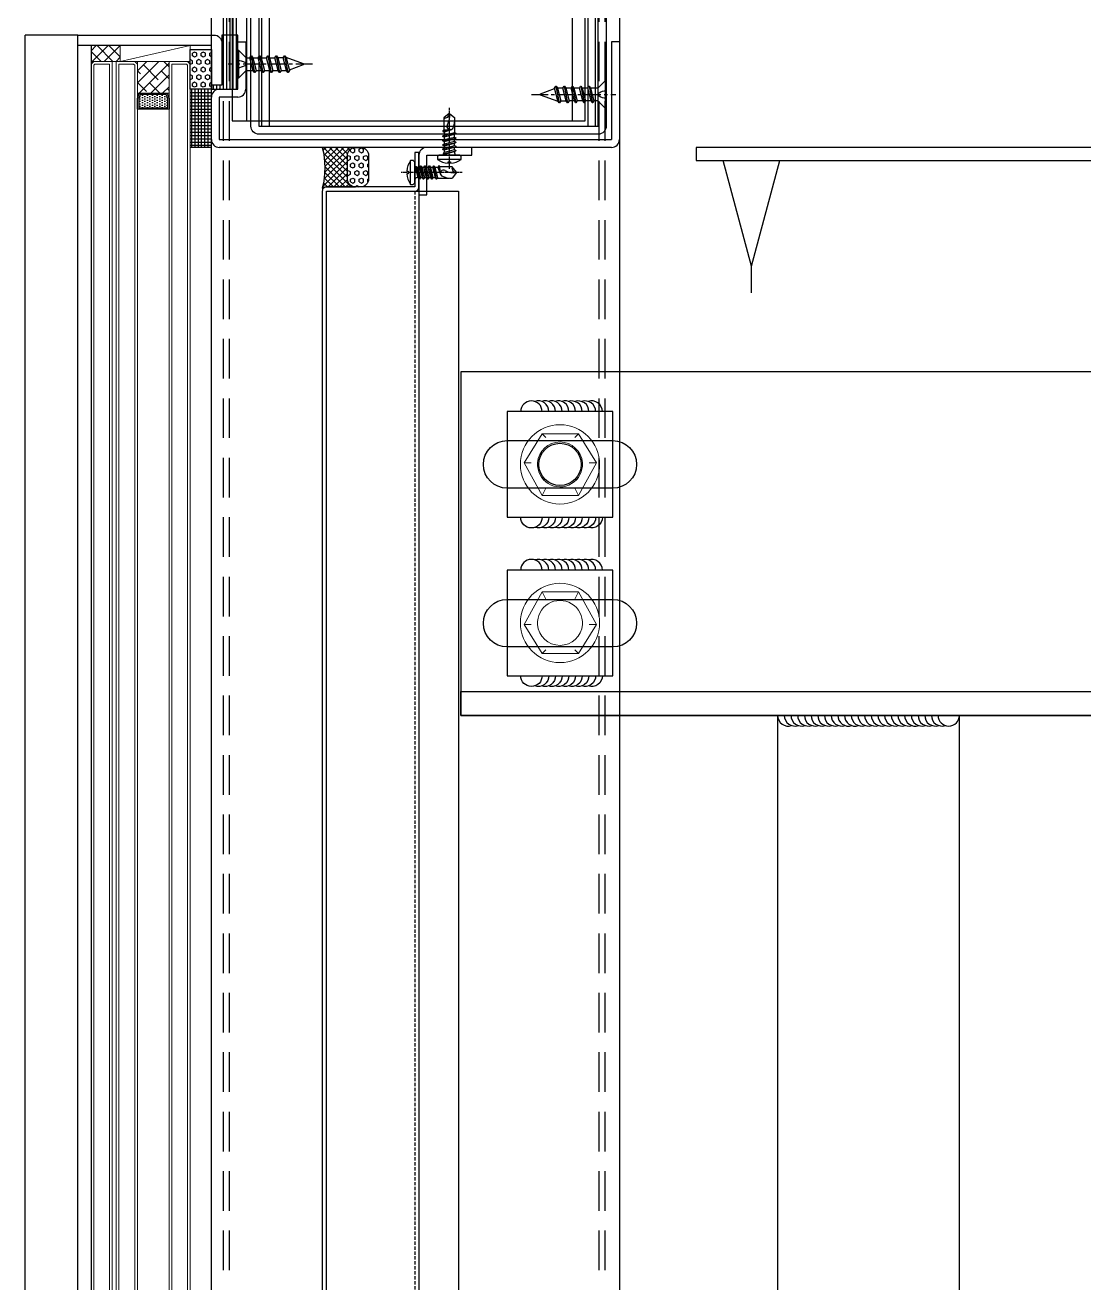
# Model space of a CAD drawing. Extents: x -3378 to 102197, y -3799 to 48702.
# Drawn here: x 58876.1 to 59277, y 47868.3 to 48344.3 of the extents above; entities that cross this region are included whole.
import ezdxf

# ---------------------------------------------------------------- set-up
doc = ezdxf.new("R2010")
doc.units = 0
doc.linetypes.add('CENTER', pattern=[2, 1.25, -0.25, 0.25, -0.25])
doc.linetypes.add('HIDDEN', pattern=[0.375, 0.25, -0.125])
for name, color, linetype in [('24WELD', 55, 'Continuous'), ('ARR', 6, 'Continuous'), ('BCM-DIM', 54, 'Continuous'), ('BCM-draft', 252, 'Continuous'), ('BCM-Extu', 4, 'Continuous'), ('CENTER', 4, 'CENTER'), ('CL', 14, 'CENTER'), ('GM_ANNO_DIMS', 4, 'Continuous'), ('GM_STEL_PRIM', 3, 'Continuous'), ('不鏽鋼板S.S.PANEL', 30, 'Continuous'), ('填縫物 SEALANT', 1, 'Continuous'), ('泡棉', 8, 'Continuous'), ('矽利康', 9, 'Continuous'), ('螺絲 固定五金 FASTENERS', 124, 'Continuous'), ('螺絲、螺栓', 4, 'Continuous'), ('視覺模型鋁擠型暫替', 4, 'Continuous'), ('金屬面材 METAL PANEL', 2, 'Continuous'), ('鐵件 STEEL', 20, 'Continuous'), ('隔熱材 INSULATION', 9, 'HIDDEN'), ('隱藏線 HIDDEN', 8, 'HIDDEN')]:
    doc.layers.add(name, color=color, linetype=linetype)
doc.layers.add('BCM-GK', color=252, linetype='Continuous', lineweight=5)
doc.layers.add('BCM-GLA', color=4, linetype='Continuous', lineweight=5)
doc.layers.add('不顯示', color=254, linetype='Continuous', plot=False)

# ---------------------------------------------------------------- blocks, each defined once
blk = doc.blocks.new('*u55')
at = {"layer": '泡棉'}
h = blk.add_hatch(dxfattribs=at)
h.set_pattern_fill('HEX', color=256, scale=0.3)
h.set_pattern_definition([(0, (-4141.5022, 978.2385), (0, 1.6497784), [0.9525, -1.905]), (120, (-4141.5022, 978.2385), (-1.42875, -0.8248892), [0.9525, -1.905]), (60, (-4140.5497, 978.2385), (-1.42875, 0.8248892), [0.9525, -1.905])])
edge = h.paths.add_edge_path()
edge.add_line((-12, 9.53), (-3, 9.53))
edge.add_arc((-3, 12.53), 3, 270, 360)
edge.add_line((0, 12.53), (0, 14.53))
edge.add_arc((-3, 14.53), 3, 0, 90)
edge.add_line((-3, 17.53), (-12, 17.53))
edge.add_arc((-12, 14.53), 3, 90, 180)
edge.add_line((-15, 14.53), (-15, 12.53))
edge.add_arc((-12, 12.53), 3, 180, 270)
at = {"layer": '矽利康'}
h = blk.add_hatch(dxfattribs=at)
h.set_pattern_fill('ANSI37', color=256, scale=0.5, style=0)
h.set_pattern_definition([(45, (-4141.5022, 978.2385), (-1.122532, 1.122532), []), (135, (-4141.5022, 978.2385), (-1.122532, -1.122532), [])])
edge = h.paths.add_edge_path()
edge.add_arc((-7.73, -32.06), 32.98, 76.4372, 103.5628)
edge.add_arc((-16.6, 1.13), 1.6, 315, 360)
edge.add_line((-15, 1.13), (-15, 12.53))
edge.add_arc((-12, 12.53), 3, 180, 270)
edge.add_line((-12, 9.53), (-3, 9.53))
edge.add_arc((-3, 12.53), 3, 270, 360)
edge.add_line((0, 12.53), (0, 0))
at = {"layer": '泡棉'}
blk.add_lwpolyline([(-12, 9.53), (-3, 9.53, 0.414214), (0, 12.53), (0, 14.53, 0.414214), (-3, 17.53), (-12, 17.53, 0.414214), (-15, 14.53), (-15, 12.53, 0.414214)], format="xyb", close=True, dxfattribs=at)
at = {"layer": '矽利康'}
blk.add_lwpolyline([(0, 0, 0.118914), (-15.47, 0, 0.198912), (-15, 1.13), (-15, 12.53, 0.414214), (-12, 9.53), (-3, 9.53, 0.414214), (0, 12.53)], format="xyb", close=True, dxfattribs=at)
blk = doc.blocks.new('M5x16圓頭自攻')
at = {"layer": 'ARR', "color": 0, "linetype": 'CENTER', "ltscale": 0.87}
blk.add_line((18, 0), (-5.1, 0), dxfattribs=at)
at = {"layer": 'ARR', "color": 0, "linetype": 'ByBlock', "ltscale": 0.3}
for p, q in [((-1.61, -4.5), (-1.61, 4.5)), ((0.5, 2.24), (1.14, 1.9)), ((0.72, 2.13), (1.65, -2.5)), ((1.89, 1.9), (1.14, 1.9)), ((2.24, 2.5), (3.24, -2.5)), ((3.48, 1.9), (2.73, 1.9)), ((3.83, 2.5), (4.83, -2.5)), ((5.07, 1.9), (4.32, 1.9)), ((5.42, 2.5), (6.42, -2.5)), ((6.81, 1.9), (5.91, 1.9)), ((7.16, 2.5), (8.16, -2.5)), ((8.4, 1.9), (7.65, 1.9)), ((8.73, 1.9), (7.98, 1.9)), ((9.08, 2.5), (9.7, -0.6)), ((14.12, 2.1), (9.46, 2.1)), ((15.83, 0.06), (14.12, 2.1)), ((15.83, 0.06), (15.95, 0.06)), ((16, -0.01), (16, 0.01)), ((2.14, -1.9), (2.89, -1.9)), ((3.73, -1.9), (4.48, -1.9)), ((5.32, -1.9), (6.07, -1.9)), ((6.91, -1.9), (7.81, -1.9)), ((8.54, -2.1), (12.91, -2.1)), ((15.83, -0.06), (14.12, -2.1)), ((15.83, -0.06), (15.95, -0.06))]:
    blk.add_line(p, q, dxfattribs=at)
blk.add_lwpolyline([(-2.98, -0.5, 0.134476), (-1.61, -4.5), (-0.58, -4.5, 0.198912), (-0.44, -4.44), (-0.06, -4.06, 0.198912), (0, -3.92), (0, 3.92, 0.198912), (-0.06, 4.06), (-0.44, 4.44, 0.198912), (-0.58, 4.5), (-1.61, 4.5, 0.134562), (-2.98, 0.5), (-2.48, 0.5), (-2.48, -0.5), (-2.98, -0.5)], format="xyb", dxfattribs=at)
blk.add_lwpolyline([(1.14, 1.9), (2.14, -1.9), (1.8, -2.5), (1.65, -2.5), (1.3, -1.9), (0.3, 1.9), (0.5, 2.24)], dxfattribs=at)
for points in [[(3.24, -2.5), (2.89, -1.9), (1.89, 1.9), (2.24, 2.5), (2.39, 2.5), (2.73, 1.9), (3.73, -1.9), (3.39, -2.5)], [(4.83, -2.5), (4.48, -1.9), (3.48, 1.9), (3.83, 2.5), (3.98, 2.5), (4.32, 1.9), (5.32, -1.9), (4.98, -2.5)], [(6.42, -2.5), (6.07, -1.9), (5.07, 1.9), (5.42, 2.5), (5.57, 2.5), (5.91, 1.9), (6.91, -1.9), (6.57, -2.5)], [(8.16, -2.5), (7.81, -1.9), (6.81, 1.9), (7.16, 2.5), (7.31, 2.5), (7.65, 1.9), (8.65, -1.9), (8.31, -2.5)], [(9.08, 2.5), (8.73, 1.9), (9.7, -0.6), (9.46, 2.1), (9.23, 2.5)]]:
    blk.add_lwpolyline(points, close=True, dxfattribs=at)
for centre, radius, start, end in [((0.67, 3.07), 0.874, 220.3388, 257.7802), ((10.86, -0.29), 1.2, 56.152, 236.152), ((14.85, 6.88), 7.01, 241.6458, 278.008), ((15.9, 1.75), 1.82, 168.8617, 267.6865), ((15.95, 0.01), 0.05, 0, 90), ((1.17, -3.34), 1.44, 84.7312, 144.22), ((13.52, 4.88), 7.01, 241.6458, 274.9541), ((15.95, -0.01), 0.05, 270, 0)]:
    blk.add_arc(centre, radius, start, end, dxfattribs=at)
blk = doc.blocks.new('*U255')
blk.add_blockref('M5x16圓頭自攻', (0, 0))
blk = doc.blocks.new('*U80')
at = {"layer": 'BCM-draft', "linetype": 'HIDDEN', "ltscale": 5}
blk.add_line((16.6, 35), (1093.4, 35), dxfattribs=at)
at = {"layer": 'BCM-draft'}
blk.add_lwpolyline([(16.6, 36.6), (1093.4, 36.6)], dxfattribs=at)
at = {"layer": '不鏽鋼板S.S.PANEL'}
blk.add_lwpolyline([(1095, 1.6), (1095, 35), (1108, 35), (1108, 36.6), (1095, 36.6, 0.414214), (1093.4, 35), (1093.4, 1.6), (16.6, 1.6), (16.6, 35, 0.414214), (15, 36.6), (2, 36.6), (2, 35), (15, 35), (15, 1.6, 0.414214), (16.6, 0), (1093.4, 0, 0.414214)], format="xyb", close=True, dxfattribs=at)
at = {"layer": '金屬面材 METAL PANEL'}
blk.add_lwpolyline([(18, 39.6), (3, 39.6), (3, 56.6), (0, 56.6), (0, 39.6, 0.414214), (3, 36.6), (18, 36.6)], format="xyb", close=True, dxfattribs=at)
at = {"layer": '隔熱材 INSULATION', "const_width": 0.2}
blk.add_lwpolyline([(1093.4, 35), (1093.4, 51.6), (16.6, 51.6), (16.6, 35)], dxfattribs=at)
at = {"layer": '隔熱材 INSULATION'}
blk.add_lwpolyline([(1093.4, 1.6), (16.6, 1.6), (16.6, 51.6), (1093.4, 51.6)], close=True, dxfattribs=at)
at = {"layer": '填縫物 SEALANT', "extrusion": (0, 0, -1), "zscale": -1}
blk.add_blockref('*u55', (0, 0), dxfattribs=at)
at = {"layer": '螺絲 固定五金 FASTENERS'}
for p, rotation in [((3, 48.1), 180), ((9.5, 35), 90)]:
    blk.add_blockref('*U255', p, dxfattribs=dict(at, rotation=rotation))
blk = doc.blocks.new('*U59')
for centre, end in [((-0.13, -4), 88.1431), ((-0.29, -9), 16.3529), ((-0.21, -6.5), 16.3529), ((-0.45, -13.99), 16.3529), ((-0.37, -11.49), 16.3529), ((-0.62, -18.99), 16.3529), ((-0.53, -16.49), 16.3529), ((-0.78, -23.99), 16.3529), ((-0.7, -21.49), 16.3529), ((-0.86, -26.49), 16.3529)]:
    blk.add_arc(centre, 4, 268.1431, end)
blk = doc.blocks.new('*u927')
at = {"layer": 'CENTER', "color": 0, "ltscale": 5}
blk.add_line((28.28, 0), (-3.62, 0), dxfattribs=at)
at = {"layer": '螺絲、螺栓', "color": 0, "linetype": 'ByBlock', "ltscale": 0.2}
for p, q in [((0.3, 5.3), (0.3, -5.3)), ((3.1, 2.5), (3.1, -2.5)), ((3.1, 2.39), (4.64, 2.39)), ((5.08, 3.15), (6.34, -3.15)), ((5.7, 2.39), (7.79, 2.39)), ((8.23, 3.15), (9.49, -3.15)), ((8.85, 2.39), (10.94, 2.39)), ((11.38, 3.15), (12.64, -3.15)), ((12, 2.39), (14.09, 2.39)), ((14.53, 3.15), (15.79, -3.15)), ((17.24, 2.39), (15.15, 2.39)), ((17.68, 3.15), (18.94, -3.15)), ((18.17, 2.61), (24.84, 0.24)), ((3.1, -2.39), (5.9, -2.39)), ((6.96, -2.39), (9.05, -2.39)), ((10.11, -2.39), (12.2, -2.39)), ((13.26, -2.39), (15.35, -2.39)), ((16.41, -2.39), (18.5, -2.39)), ((24.84, -0.23), (19.52, -2.25))]:
    blk.add_line(p, q, dxfattribs=at)
blk.add_lwpolyline([(3.1, -2.5), (0.3, -5.3), (0, -5.3), (0, 5.3), (0.3, 5.3), (3.1, 2.5)], dxfattribs=at)
blk.add_lwpolyline([(0, 1.61, -0.048054), (2.67, 0.68, -0.292428), (3.1, 0, -0.292428), (2.67, -0.68, -0.048054), (0, -1.61, -0.048054)], format="xyb", dxfattribs=at)
for points in [[(6.34, -3.15), (5.9, -2.39), (4.64, 2.39), (5.08, 3.15), (5.27, 3.15), (5.7, 2.39), (6.96, -2.39), (6.53, -3.15)], [(9.49, -3.15), (9.05, -2.39), (7.79, 2.39), (8.23, 3.15), (8.42, 3.15), (8.85, 2.39), (10.11, -2.39), (9.68, -3.15)], [(12.64, -3.15), (12.2, -2.39), (10.94, 2.39), (11.38, 3.15), (11.57, 3.15), (12, 2.39), (13.26, -2.39), (12.83, -3.15)], [(15.79, -3.15), (15.35, -2.39), (14.09, 2.39), (14.53, 3.15), (14.72, 3.15), (15.15, 2.39), (16.41, -2.39), (15.98, -3.15)], [(18.94, -3.15), (18.5, -2.39), (17.24, 2.39), (17.68, 3.15), (17.87, 3.15), (18.3, 2.39), (19.56, -2.39), (19.13, -3.15)]]:
    blk.add_lwpolyline(points, close=True, dxfattribs=at)
blk.add_arc((24.75, 0), 0.252, 292.1627, 69.4623, dxfattribs=at)
blk = doc.blocks.new('*U929')
blk.add_blockref('*u927', (0, 0))
blk = doc.blocks.new('上水槽料')
at = {"layer": '金屬面材 METAL PANEL'}
for p, q in [((-144.52, 40), (-141.5, 40)), ((-144.5, 22), (-144.52, 40)), ((-141.5, 40), (-141.5, 22)), ((0, 40), (0, 3)), ((-151.5, 22), (-144.5, 22)), ((-154.5, 3), (-154.5, 19)), ((-144.5, 19), (-151.5, 19)), ((-151.5, 19), (-151.5, 3)), ((-151.5, 3), (-3, 3)), ((-3, 0), (-151.5, 0))]:
    blk.add_line(p, q, dxfattribs=at)
blk.add_lwpolyline([(0, 40), (-3, 40), (-3, 3)], dxfattribs=at)
for centre, start, end in [((-151.5, 19), 90, 180), ((-144.5, 22), 270, 0), ((-151.5, 3), 180, 270), ((-3, 3), 270, 0)]:
    blk.add_arc(centre, 3, start, end, dxfattribs=at)
at = {"layer": '螺絲 固定五金 FASTENERS', "rotation": 180}
blk.add_blockref('*U929', (-5, 20), dxfattribs=at)
blk = doc.blocks.new('*U35')
blk.add_lwpolyline([(1.22, 0.68), (2.48, 0.68, -0.398336), (3.02, 0.16, -0.027263), (3.02, -0.16, -0.398336), (2.48, -0.68), (1.22, -0.68, 0.414214), (0.68, -1.22), (0.68, -2.48, -0.398336), (0.16, -3.02, -0.027263), (-0.16, -3.02, -0.398336), (-0.68, -2.48), (-0.68, -1.22, 0.414214), (-1.22, -0.68), (-2.48, -0.68, -0.398336), (-3.02, -0.16, -0.027263), (-3.02, 0.16, -0.398336), (-2.48, 0.68), (-1.22, 0.68, 0.414214), (-0.68, 1.22), (-0.68, 2.48, -0.398336), (-0.16, 3.02, -0.027263), (0.16, 3.02, -0.398336), (0.68, 2.48), (0.68, 1.22, 0.414214)], format="xyb", close=True)
blk.add_circle((0, 0), 5)
at = {"layer": 'CL'}
for p, q in [((0, 8.04), (0, -8.04)), ((-8.04, 0), (8.04, 0))]:
    blk.add_line(p, q, dxfattribs=at)
blk = doc.blocks.new('圓孔6mm')
at = {"layer": '視覺模型鋁擠型暫替', "color": 6, "linetype": 'Continuous'}
blk.add_circle((0, 0), 3, dxfattribs=at)
at = {"layer": 'BCM-draft'}
blk.add_blockref('*U35', (0, 0), dxfattribs=at)
blk = doc.blocks.new('下水槽料托架4t')
at = {"layer": '金屬面材 METAL PANEL', "linetype": 'Continuous'}
for p, q in [((73.25, 0), (-60.43, 0)), ((-60.43, 0, 0), (-60.43, -80, 0)), ((-54.96, 0), (-54.96, -80)), ((68.39, 0), (68.39, -80)), ((73.25, -80), (73.25, 0)), ((-60.43, -80), (73.25, -80))]:
    blk.add_line(p, q, dxfattribs=at)
at = {"layer": '視覺模型鋁擠型暫替', "linetype": 'Continuous'}
for p in [(-33.43, -7.5), (6.57, -7.5), (46.54, -7.5), (-33.43, -22.5), (6.57, -22.5), (46.54, -22.5)]:
    blk.add_blockref('圓孔6mm', p, dxfattribs=at)
blk = doc.blocks.new('玻璃飾條01')
at = {"layer": '金屬面材 METAL PANEL', "linetype": 'Continuous'}
blk.add_lwpolyline([(50.5, -19), (50.5, -4), (0, -4), (0, 0), (51.5, 0, -0.414214), (54.5, -3), (54.5, -19), (50.5, -19)], format="xyb", dxfattribs=at)
blk = doc.blocks.new('*U78')
for centre, end in [((-63.97, 2.07), 286.3529), ((-61.47, 1.99), 286.3529), ((-58.97, 1.91), 286.3529), ((-56.47, 1.83), 286.3529), ((-53.97, 1.75), 286.3529), ((-51.47, 1.67), 286.3529), ((-48.97, 1.59), 286.3529), ((-46.48, 1.51), 286.3529), ((-43.98, 1.43), 286.3529), ((-41.48, 1.34), 286.3529), ((-38.98, 1.26), 286.3529), ((-36.48, 1.18), 286.3529), ((-33.98, 1.1), 286.3529), ((-31.48, 1.02), 286.3529), ((-28.98, 0.94), 286.3529), ((-26.49, 0.86), 286.3529), ((-23.99, 0.78), 286.3529), ((-21.49, 0.7), 286.3529), ((-18.99, 0.62), 286.3529), ((-16.49, 0.53), 286.3529), ((-13.99, 0.45), 286.3529), ((-11.49, 0.37), 286.3529), ((-9, 0.29), 286.3529), ((-6.5, 0.21), 286.3529), ((-4, 0.13), 358.1431)]:
    blk.add_arc(centre, 4, 178.1431, end)
blk = doc.blocks.new('*U759')
at = {"layer": 'GM_STEL_PRIM'}
for p, q in [((0, -15), (-10.72, 25)), ((0, -15), (10.72, 25)), ((0, -25), (0, -15))]:
    blk.add_line(p, q, dxfattribs=at)
blk = doc.blocks.new('*U760')
at = {"layer": 'GM_ANNO_DIMS', "color": 0, "linetype": 'ByBlock', "lineweight": -2}
blk.add_blockref('*U759', (0, 0), dxfattribs=at)

msp = doc.modelspace()

# ---------------------------------------------------------------- hatches: boundary and pattern name
h = msp.add_hatch()
h.set_pattern_fill('ANSI31', color=9, scale=10, angle=45, style=0)
h.set_pattern_definition([(90, (87388.6706, -544911.2474), (-1.25, 1e-15), [])])
h.paths.add_polyline_path([(58950.61, 48340.585), (58950.61, 48374.584), (58946.61, 48374.584), (58946.61, 48376.084), (58956.61, 48376.084), (58956.61, 48340.585)])
h = msp.add_hatch()
h.set_pattern_fill('ANSI31', color=9, scale=10, angle=45, style=0)
h.set_pattern_definition([(90, (87388.6707, -544912.3718), (-1.25, 1e-15), [])])
h.paths.add_polyline_path([(58950.61, 48340.585), (58950.61, 48321.586), (58946.61, 48321.586), (58946.61, 48320.086), (58956.61, 48320.086), (58956.61, 48340.585)])
h = msp.add_hatch()
h.set_pattern_fill('ANSI31', color=9, scale=10, angle=45, style=0)
h.set_pattern_definition([(90, (87388.6708, -544912.3718), (-1.25, 1e-15), [])])
h.paths.add_polyline_path([(58950.611, 48340.586), (58950.611, 48321.586), (58946.611, 48321.586), (58946.611, 48320.086), (58956.611, 48320.086), (58956.611, 48340.586)])
at = {"layer": 'BCM-DIM', "linetype": 'Continuous'}
h = msp.add_hatch(dxfattribs=at)
h.set_pattern_fill('ANSI37', color=256, scale=10, angle=45)
h.set_pattern_definition([(90, (-36047.0681, -949537.4008), (-1.25, 0), []), (180, (-36047.0681, -949537.4008), (-1e-16, -1.25), [])])
h.paths.add_polyline_path([(58946.611, 48320.086), (58938.611, 48320.086), (58938.611, 48298.085), (58946.611, 48298.085)])
at = {"layer": 'BCM-Extu', "linetype": 'ByBlock'}
h = msp.add_hatch(dxfattribs=at)
h.set_pattern_fill('DOTS', color=8, scale=15, angle=90, style=0)
h.set_pattern_definition([(90, (59475.5232, 51022.5345), (-0.9375, 0.46875), [0, -0.9375])])
h.paths.add_polyline_path([(58919.684, 48318.086), (58919.111, 48316.543), (58919.111, 48313.086), (58930.111, 48313.086), (58930.111, 48316.543), (58929.538, 48318.086)])
at = {"layer": 'BCM-GK', "linetype": 'ByBlock'}
h = msp.add_hatch(dxfattribs=at)
h.set_pattern_fill('ANSI37', color=256, angle=-180)
h.set_pattern_definition([(225, (-400816.3276, 162639.673), (2.24506403, -2.24506403), []), (315, (-400816.3276, 162639.673), (2.24506403, 2.24506403), [])])
h.paths.add_polyline_path([(58901.11, 48336.586), (58912.111, 48336.586), (58912.111, 48330.586), (58902.111, 48330.586), (58901.111, 48329.586)])
h = msp.add_hatch(dxfattribs=at)
h.set_pattern_fill('ANSI38', color=256, angle=180)
h.set_pattern_definition([(225, (1358294.3707, -73898.737), (2.24506403, -2.24506403), []), (315, (1358294.3707, -73898.737), (6.735192091, -2.24506403), [7.9375, -4.7625])])
h.paths.add_polyline_path([(58929.886, 48318.586), (58930.611, 48316.633), (58930.611, 48330.586), (58918.611, 48330.586), (58918.611, 48316.633), (58919.336, 48318.586)])
at = {"layer": '泡棉'}
h = msp.add_hatch(dxfattribs=at)
h.set_pattern_fill('HEX', color=256, scale=0.3, angle=90)
h.set_pattern_definition([(90, (59101.1111, 48278.4251), (-1.649778, 1e-16), [0.9525, -1.905]), (210, (59101.1111, 48278.4251), (0.824889, -1.42875), [0.9525, -1.905]), (150, (59101.1111, 48279.3776), (-0.824889, -1.42875), [0.9525, -1.905])])
h.paths.add_polyline_path([(58946.611, 48335.086), (58938.611, 48335.086), (58938.611, 48320.086), (58946.611, 48320.086)])

# ---------------------------------------------------------------- linework, layer by layer
at = {"color": 6, "linetype": 'Continuous', "elevation": 0}
msp.add_lwpolyline([(58950.611, 48340.586), (58950.611, 48321.586), (58946.611, 48321.586), (58946.611, 48320.086), (58956.611, 48320.086), (58956.611, 48340.586)], close=True, dxfattribs=at)
at = {"color": 0, "linetype": 'Continuous', "lineweight": 0, "flags": 128}
for points in [[(59065.007, 48178.646), (59071.857, 48189.606)], [(59071.857, 48189.606), (59085.557, 48189.606)], [(59073.227, 48188.236), (59071.857, 48189.606)], [(59084.187, 48188.236), (59085.557, 48189.606)], [(59085.557, 48189.606), (59092.407, 48178.646)], [(59071.857, 48166.316), (59065.007, 48178.646)], [(59067.747, 48178.646), (59065.007, 48178.646)], [(59092.407, 48178.646), (59085.557, 48166.316)], [(59089.667, 48178.646), (59092.407, 48178.646)], [(59071.857, 48166.316), (59073.227, 48169.056)], [(59084.187, 48169.056), (59085.557, 48166.316)], [(59085.557, 48166.316), (59071.857, 48166.316)], [(59071.857, 48129.854), (59065.007, 48117.524)], [(59085.557, 48129.854), (59071.857, 48129.854)], [(59071.857, 48129.854), (59073.227, 48127.114)], [(59084.187, 48127.114), (59085.557, 48129.854)], [(59092.407, 48117.524), (59085.557, 48129.854)], [(59065.007, 48117.524), (59071.857, 48106.564)], [(59067.747, 48117.524), (59065.007, 48117.524)], [(59085.557, 48106.564), (59092.407, 48117.524)], [(59089.667, 48117.524), (59092.407, 48117.524)], [(59073.227, 48107.934), (59071.857, 48106.564)], [(59071.857, 48106.564), (59085.557, 48106.564)], [(59084.187, 48107.934), (59085.557, 48106.564)]]:
    msp.add_lwpolyline(points, dxfattribs=at)
at = {"color": 0, "linetype": 'Continuous', "lineweight": 0}
for centre in [(59078.611, 48178.085), (59078.611, 48118.085)]:
    msp.add_circle(centre, 15, dxfattribs=at)
msp.add_circle((59078.611, 48178.085), 8)
for centre, start, end in [((59078.611, 48178.085), 3.85933, 176.04944), ((59078.611, 48178.085), 176.04944, 3.85933), ((59078.611, 48118.085), 356.14067, 183.95056), ((59078.611, 48118.085), 183.95056, 356.14067)]:
    msp.add_arc(centre, 8.5, start, end, dxfattribs=at)
at = {"layer": 'BCM-DIM', "linetype": 'Continuous'}
for p, q in [((58946.492, 48320.086, 0), (58938.492, 48320.086, 0)), ((58946.611, 48298.085, 0), (58938.611, 48298.085, 0))]:
    msp.add_line(p, q, dxfattribs=at)
at = {"layer": 'BCM-Extu', "color": 8, "linetype": 'ByBlock', "elevation": 0}
for points in [[(58930.611, 48316.633), (58930.611, 48312.586), (58918.611, 48312.586), (58918.611, 48316.633), (58919.336, 48318.586), (58929.886, 48318.586)], [(58929.538, 48318.086), (58919.684, 48318.086), (58919.111, 48316.543), (58919.111, 48313.086), (58930.111, 48313.086), (58930.111, 48316.543)]]:
    msp.add_lwpolyline(points, close=True, dxfattribs=at)
at = {"layer": 'BCM-GK', "elevation": 0}
msp.add_lwpolyline([(58901.11, 48336.586), (58912.111, 48336.586), (58912.111, 48330.586), (58902.111, 48330.586), (58901.111, 48329.586), (58901.11, 48336.586)], dxfattribs=at)
at = {"layer": 'BCM-GK', "linetype": 'ByBlock', "elevation": 0}
for points in [[(58912.111, 48330.586), (58938.611, 48330.586), (58938.611, 48336.586), (58912.111, 48336.586)], [(58930.611, 48330.586), (58930.611, 48318.586), (58918.611, 48318.586), (58918.611, 48330.586)]]:
    msp.add_lwpolyline(points, close=True, dxfattribs=at)
msp.add_lwpolyline([(58912.111, 48330.586), (58938.611, 48336.586)], dxfattribs=at)
at = {"layer": 'BCM-GLA', "linetype": 'ByBlock', "elevation": 0}
for points in [[(58901.111, 47623.786), (58901.111, 48329.586), (58902.111, 48330.586), (58909.111, 48330.586), (58909.111, 47623.786)], [(58918.611, 47623.786), (58918.611, 48329.586), (58917.611, 48330.586), (58910.611, 48330.586), (58910.611, 47623.786)], [(58938.611, 47623.786), (58938.611, 48329.586), (58937.611, 48330.586), (58930.611, 48330.586), (58930.611, 47623.786)]]:
    msp.add_lwpolyline(points, dxfattribs=at)
at = {"layer": 'BCM-GLA', "color": 5, "linetype": 'ByBlock', "elevation": 0}
for points in [[(58902.111, 47623.786), (58902.111, 48329.172), (58902.525, 48329.586), (58908.111, 48329.586), (58908.111, 47623.786)], [(58917.611, 47623.786), (58917.611, 48329.172), (58917.197, 48329.586), (58911.611, 48329.586), (58911.611, 47623.786)], [(58937.611, 47623.786), (58937.611, 48329.172), (58937.197, 48329.586), (58931.611, 48329.586), (58931.611, 47623.786)]]:
    msp.add_lwpolyline(points, dxfattribs=at)
at = {"layer": 'GM_STEL_PRIM', "elevation": 0}
msp.add_lwpolyline([(70830.113, 48298.085), (59130.111, 48298.085), (59130.111, 48293.085), (70830.113, 48293.085)], close=True, dxfattribs=at)
at = {"layer": '不顯示'}
for p, q in [((59161.111, 47252.752, 0), (59161.111, 48083.085, 0)), ((59229.861, 47252.752, 0), (59229.861, 48083.085, 0))]:
    msp.add_line(p, q, dxfattribs=at)
at = {"layer": '泡棉', "elevation": 0}
msp.add_lwpolyline([(58946.611, 48320.086), (58938.611, 48320.086), (58938.611, 48335.086), (58946.611, 48335.086)], close=True, dxfattribs=at)
at = {"layer": '金屬面材 METAL PANEL'}
for p, q in [((58946.611, 47623.786, 0), (58946.611, 48698.085, 0)), ((59101.111, 48698.085, 0), (59101.111, 47623.786, 0)), ((58896.111, 48340.586, 0), (58876.111, 48340.586, 0)), ((58896.111, 44059.584, 0), (58896.111, 48336.586, 0))]:
    msp.add_line(p, q, dxfattribs=at)
at = {"layer": '金屬面材 METAL PANEL', "elevation": 0}
for points in [[(59092.111, 48306.077), (59092.111, 48390.077, 0.4142136), (59089.111, 48393.077), (58968.611, 48393.077, 0.4142136), (58965.611, 48390.077), (58965.611, 48306.077), (58968.611, 48306.077), (58968.611, 48390.077), (59089.111, 48390.077), (59089.111, 48306.077), (59092.111, 48306.077)], [(59093.111, 48390.085), (59096.111, 48390.085), (59096.111, 48306.077, -0.4142136), (59093.111, 48303.077), (58964.611, 48303.077, -0.4142136), (58961.611, 48306.077), (58961.611, 48390.077), (58964.611, 48390.077), (58964.611, 48306.077), (59093.111, 48306.077), (59093.111, 48390.085)]]:
    msp.add_lwpolyline(points, format="xyb", dxfattribs=at)
msp.add_lwpolyline([(58876.111, 44154.266), (58876.111, 48340.586)], dxfattribs=at)
at = {"layer": '金屬面材 METAL PANEL', "color": 8, "elevation": 0}
msp.add_lwpolyline([(58901.111, 48336.586), (58901.111, 44154.266)], dxfattribs=at)
at = {"layer": '鐵件 STEEL', "elevation": 0}
msp.add_lwpolyline([(59041.111, 48083.085), (59662.724, 48083.085), (59662.724, 48213.085), (59041.111, 48213.085), (59041.111, 48083.085)], dxfattribs=at)
at = {"layer": '鐵件 STEEL'}
for points in [[(59058.611, 48158.085), (59098.611, 48158.085), (59098.611, 48198.085), (59058.611, 48198.085)], [(59058.611, 48098.085), (59098.611, 48098.085), (59098.611, 48138.085), (59058.611, 48138.085)]]:
    msp.add_lwpolyline(points, close=True, dxfattribs=at)
for points in [[(59058.611, 48187.085), (59098.611, 48187.085, -1), (59098.611, 48169.085), (59058.611, 48169.085, -1)], [(59058.611, 48126.98), (59098.611, 48126.98, -1), (59098.611, 48108.98), (59058.611, 48108.98, -1)]]:
    msp.add_lwpolyline(points, format="xyb", close=True, dxfattribs=at)
at = {"layer": '鐵件 STEEL', "elevation": 0}
msp.add_lwpolyline([(59041.111, 48083.085), (59041.111, 48092.085), (59662.724, 48092.085), (59662.724, 48083.085)], close=True, dxfattribs=at)
at = {"layer": '隱藏線 HIDDEN', "linetype": 'HIDDEN', "ltscale": 60}
for p, q in [((58951.111, 48698.085, 0), (58951.111, 44098.085, 0)), ((58953.411, 48698.085, 0), (58953.411, 44098.085, 0)), ((59093.311, 48698.085, 0), (59093.311, 44098.085, 0)), ((59095.611, 48698.085, 0), (59095.611, 44098.085, 0))]:
    msp.add_line(p, q, dxfattribs=at)

# ---------------------------------------------------------------- block references
at = {"layer": '24WELD', "yscale": 1.012500000000001, "zscale": 1.012500000000001}
for name, p, xscale, rotation in [('*U59', (59063.76, 48198.085), 1.012500000000001, 91.85693719835425), ('*U59', (59063.76, 48158.085), -1.012500000000001, 88.14306280164571), ('*U59', (59063.76, 48138.085), 1.012500000000001, 91.85693719835425), ('*U59', (59063.76, 48098.085), -1.012500000000001, 88.14306280164571), ('*U78', (59229.861, 48083.085, 0), 1.012500000000001, 1.85693719835422)]:
    msp.add_blockref(name, p, dxfattribs=dict(at, xscale=xscale, rotation=rotation))
at = {"layer": 'GM_ANNO_DIMS'}
msp.add_blockref('*U760', (59151.111, 48268.085, 0), dxfattribs=at)
at = {"layer": '螺絲 固定五金 FASTENERS'}
msp.add_blockref('*U929', (58956.588, 48329.585, 0), dxfattribs=at)
at = {"layer": '視覺模型鋁擠型暫替', "linetype": 'Continuous'}
for name, p in [('下水槽料托架4t', (59014.861, 48388.085, 0)), ('玻璃飾條01', (58896.111, 48340.586, 0)), ('上水槽料', (59101.111, 48298.085, 0))]:
    msp.add_blockref(name, p, dxfattribs=at)
at = {"layer": '金屬面材 METAL PANEL', "rotation": 270}
msp.add_blockref('*U80', (58988.611, 48298.085, 0), dxfattribs=at)

doc.saveas('drawing.dxf')
